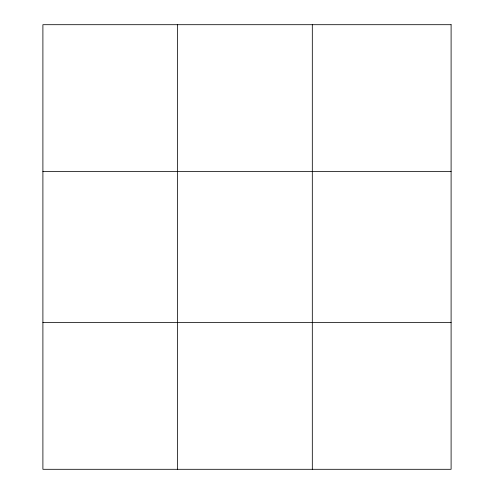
<?xml version="1.0" encoding="UTF-8"?>
<svg xmlns="http://www.w3.org/2000/svg" width="494" height="494" viewBox="0 0 494 494"><rect width="100%" height="100%" fill="white"/><g stroke="black" fill="none" stroke-linecap="round" stroke-linejoin="round"><path stroke-width="0.74" d="M177.605 469.3L177.605 24.7M312.313 469.3L312.313 24.7M42.898 171.418L451.102 171.418M42.898 322.582L451.102 322.582M451.102 24.7L451.102 469.3L42.898 469.3L42.898 24.7L451.102 24.7"/></g></svg>
